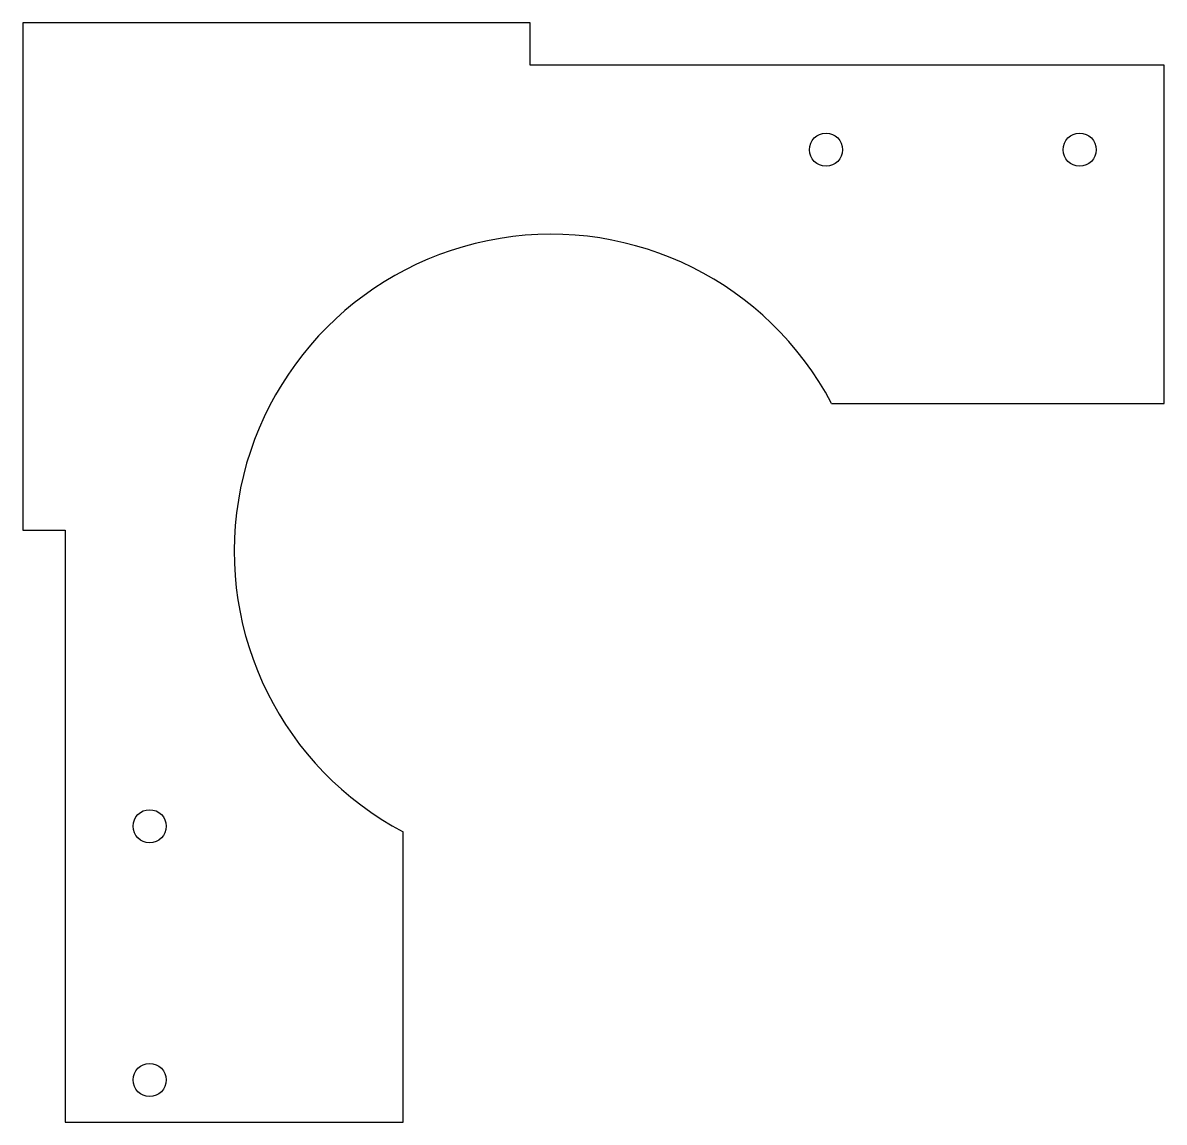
# Model space of a CAD drawing. Extents: x -3.56 to 3.19, y -3.08 to 3.42.
import ezdxf

# ---------------------------------------------------------------- set-up
doc = ezdxf.new("R2010")
doc.units = 0
doc.header["$MEASUREMENT"] = 0
doc.layers.add('MODELSKETCH_VISIBLE', color=7, linetype='CONTINUOUS')

msp = doc.modelspace()

# ---------------------------------------------------------------- linework, layer by layer
at = {"layer": 'MODELSKETCH_VISIBLE'}
for p, q in [((-3.5608, 3.4177), (-3.5608, 0.4177)), ((-0.5608, 3.4177), (-3.5608, 3.4177)), ((-0.5608, 3.1677), (-0.5608, 3.4177)), ((3.1892, 3.1677), (-0.5608, 3.1677)), ((3.1892, 1.1677), (3.1892, 3.1677)), ((1.2225, 1.1677), (3.1892, 1.1677)), ((-3.5608, 0.4177), (-3.3108, 0.4177)), ((-3.3108, 0.4177), (-3.3108, -3.0817)), ((-1.3108, -3.0817), (-1.3108, -1.3656)), ((-3.3108, -3.0817), (-1.3108, -3.0817))]:
    msp.add_line(p, q, dxfattribs=at)
for centre in [(1.1892, 2.6677), (2.6892, 2.6677), (-2.8108, -1.3323), (-2.8108, -2.8323)]:
    msp.add_circle(centre, 0.098, dxfattribs=at)
msp.add_arc((-0.4358, 0.2927), 1.875, 27.81814, 242.18186, dxfattribs=at)

doc.saveas('drawing.dxf')
